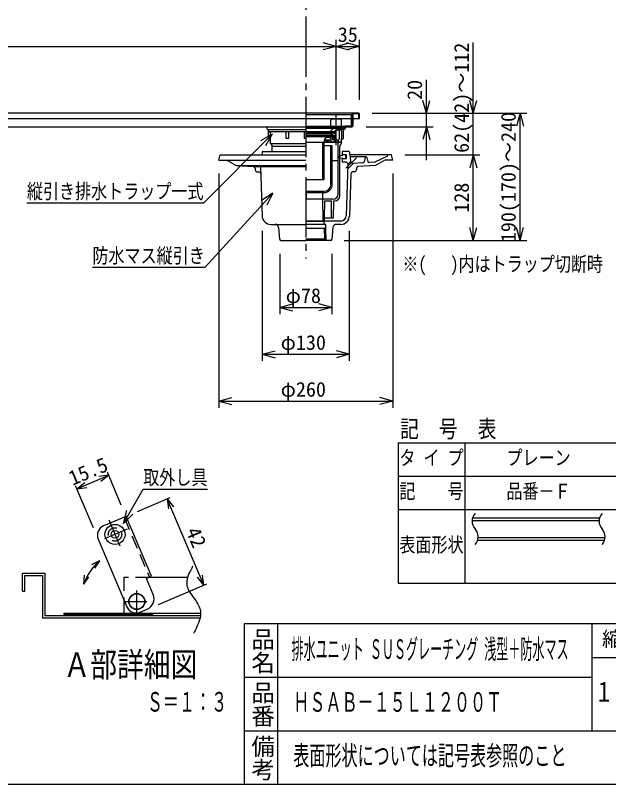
# Model space of a CAD drawing. Units: millimetres, scale not verified, with parts at other scales. Extents: x -1365 to 1365, y -930 to 870.
# Drawn here: x 23 to 910, y -930 to 219 of the extents above; entities that cross this region are included whole.
import ezdxf
from ezdxf.enums import TextEntityAlignment as Align

# ---------------------------------------------------------------- set-up
doc = ezdxf.new("R2010")
doc.units = ezdxf.units.MM
doc.header["$LTSCALE"] = 10
for name, pattern in [('CHAIN1', [8, 5, -1, 1, -1]), ('CHAIN2', [12, 9, -1, 1, -1]), ('DASHED2', [3, 2, -1])]:
    doc.linetypes.add(name, pattern=pattern)
for name, color, linetype in [('0-0_計極細', 2, 'Continuous'), ('0-1_計細線', 3, 'Continuous'), ('0-5_寸法線', 7, 'Continuous'), ('0-7_枠細線', 5, 'Continuous'), ('0-8_枠中線', 5, 'Continuous'), ('1-2_極細2', 2, 'Continuous'), ('1-3_細線2', 4, 'Continuous'), ('1-5_寸法2', 7, 'Continuous')]:
    doc.layers.add(name, color=color, linetype=linetype)
doc.styles.add('@ＭＳ ゴシック', font='')
doc.styles.add('ＭＳ ゴシック', font='')
doc.styles.get('@ＭＳ ゴシック').set_extended_font_data('@MS Gothic')
doc.styles.get('ＭＳ ゴシック').set_extended_font_data('MS Gothic')

msp = doc.modelspace()

# ---------------------------------------------------------------- linework, layer by layer
at = {"layer": '0-0_計極細', "linetype": 'CHAIN2'}
msp.add_line((457.61, 577.48), (457.61, -143.78), dxfattribs=at)
at = {"layer": '0-0_計極細', "linetype": 'DASHED2'}
msp.add_line((502.61, 25.23), (502.61, 70.28), dxfattribs=at)
at = {"layer": '0-0_計極細'}
for p, q in [((457.61, 50.93), (507.58, 50.93)), ((501.91, 48.43), (503.86, 48.43)), ((501.91, 45.43), (501.91, 48.43)), ((501.91, 36.13), (501.91, 46.68)), ((502.61, 35.43), (502.61, 46.68)), ((504.85, 48.43), (503.66, 48.43)), ((504.85, 47.73), (503.66, 47.73)), ((507.58, 50.93), (513.61, 51.93)), ((507.58, 50.22), (513.61, 51.22)), ((507.58, 34.91), (507.58, 50.23)), ((513.61, 49.52), (507.58, 48.72)), ((501.11, 44.03), (457.61, 44.03)), ((457.61, 43.83), (501.76, 43.83)), ((457.61, 42.83), (496.86, 42.83)), ((457.61, 40.53), (496.86, 40.53)), ((457.61, 39.53), (500.96, 39.53)), ((501.11, 39.43), (457.61, 39.43)), ((501.11, 37.93), (457.61, 37.93)), ((457.81, 45.93), (500.81, 45.93)), ((457.81, 44.93), (501.41, 44.93)), ((496.86, 40.53), (497.36, 41.03)), ((497.36, 40.03), (496.86, 40.53)), ((497.36, 43.83), (497.36, 43.33)), ((497.36, 42.33), (497.36, 41.03)), ((497.36, 40.03), (497.36, 39.53)), ((497.86, 33.53), (497.86, 37.93)), ((497.86, 37.43), (501.91, 37.43)), ((498.36, 33.53), (498.36, 37.43)), ((500.61, 31.43), (500.61, 37.43)), ((500.61, 36.13), (501.91, 36.13)), ((500.61, 35.43), (502.61, 35.43)), ((500.96, 42.33), (501.76, 43.83)), ((500.96, 42.33), (500.96, 39.53)), ((501.11, 44.03), (501.11, 44.93)), ((501.11, 37.93), (501.11, 39.43)), ((507.58, 34.91), (506.11, 33.43)), ((457.61, 23.19), (407.11, 23.19)), ((457.61, 29.72), (482.61, 29.72)), ((482.61, -25.27), (482.61, 29.72)), ((484.51, 29.72), (507.58, 29.72)), ((484.61, -25.27), (484.61, 30.9)), ((484.61, 30.52), (506.11, 30.52)), ((495.86, 24.52), (484.61, 24.52)), ((485.16, 33.43), (495.1, 33.43)), ((487.39, 31.73), (487.39, 33.43)), ((487.39, 31.73), (492.39, 31.73)), ((488.89, 31.73), (488.89, 33.43)), ((494.86, -33.48), (494.86, 23.52)), ((496.86, -33.48), (496.86, 23.52)), ((499.78, 31.43), (500.61, 31.43)), ((500.61, 33.43), (506.11, 33.43)), ((505.61, 3.44), (505.61, 29.72)), ((506.11, 30.52), (506.11, 33.43)), ((507.58, 29.72), (506.11, 30.52)), ((496.86, 2.45), (504.73, 2.45)), ((505.61, -47.48), (505.61, 3.44)), ((353.17, -4.91), (457.61, -4.91)), ((496.86, -33.48), (496.86, -6.48)), ((483.61, -26.27), (457.61, -26.27)), ((484.6, -25.4), (484.6, -25.4)), ((457.61, -43.48), (484.86, -43.48)), ((457.61, -45.48), (458.54, -45.48)), ((458.54, -45.48), (484.86, -45.48)), ((458.6, -54.98), (458.54, -45.49)), ((484.86, -45.48), (482.61, -45.48)), ((482.61, -55.48), (482.61, -45.48)), ((482.61, -55.48), (457.61, -55.48)), ((482.61, -55.58), (482.61, -55.48)), ((497.61, -55.48), (482.61, -55.48)), ((483.11, -87.98), (482.61, -55.48)), ((485.19, -82.98), (485.61, -57.98)), ((485.61, -57.98), (495.61, -57.98)), ((495.86, -82.98), (495.61, -57.98))]:
    msp.add_line(p, q, dxfattribs=at)
at = {"layer": '0-0_計極細', "linetype": 'CHAIN1'}
msp.add_line((517.34, -9.12), (532.87, 6.41), dxfattribs=at)
at = {"layer": '0-0_計極細'}
for points in [[(497.36, 42.33), (496.86, 42.83), (497.36, 43.33)], [(500.11, 32.53), (500.11, 33.53), (497.86, 33.53)]]:
    msp.add_lwpolyline(points, dxfattribs=at)
for centre, radius, start, end in [((503.66, 46.68), 1.75, 90, 180), ((503.66, 46.68), 1.05, 90, 180), ((504.85, 49.43), 1, 270, 356.64911), ((504.85, 49.43), 1.7, 270, 355.891), ((507.58, 49.18), 1.75, 90, 173.7163), ((507.58, 49.18), 1.05, 90, 172.98762), ((490.61, 30.9), 6, 55.16629, 180), ((501.41, 45.43), 0.5, 270, 360), ((495.86, 23.52), 1, 90, 180), ((495.86, 23.52), 1, 0, 90), ((498.11, 32.53), 2, 270, 360), ((504.61, 3.44), 1, 277.18076, 360), ((483.61, -25.27), 1, 180, 270), ((483.61, -25.27), 1, 270, 360), ((484.86, -33.48), 12, 270, 360), ((484.86, -33.48), 10, 270, 360), ((459.1, -54.98), 0.5, 180.39514, 270), ((497.61, -47.48), 8, 270, 360)]:
    msp.add_arc(centre, radius, start, end, dxfattribs=at)
at = {"layer": '0-1_計細線'}
for p, q in [((457.61, 71.12), (525.11, 71.12)), ((525.11, 71.12), (525.11, 54.02)), ((526.61, 72.02), (526.61, 54.02)), ((537.61, 65.02), (537.61, 72.02)), ((-658.39, 65.02), (457.61, 65.02)), ((457.61, 65.12), (525.11, 65.12)), ((536.61, 65.02), (537.61, 65.02)), ((-52.39, 53.02), (457.61, 53.02)), ((399.11, 52.52), (399.11, 50.52)), ((400.61, 49.02), (401.61, 49.02)), ((401.61, 49.02), (457.61, 49.02)), ((401.61, 35.52), (401.61, 49.02)), ((457.61, 54.02), (525.11, 54.02)), ((457.61, 51.93), (513.61, 51.93)), ((514.61, 49.02), (508.61, 49.02)), ((513.61, 35.52), (513.61, 51.93)), ((515.11, 52.52), (515.11, 50.52)), ((516.11, 52.52), (516.11, 50.52)), ((526.61, 54.02), (516.61, 54.02)), ((516.61, 53.02), (526.61, 53.02)), ((457.61, 45.52), (401.61, 45.52)), ((404.61, 35.52), (401.61, 35.52)), ((404.61, 27.52), (404.61, 45.52)), ((428.11, 35.52), (428.11, 45.52)), ((432.11, 35.52), (428.11, 35.52)), ((432.11, 35.52), (432.11, 45.52)), ((510.61, 27.52), (510.61, 35.52)), ((510.61, 35.52), (513.61, 35.52)), ((457.61, 27.52), (404.61, 27.52)), ((407.11, 16.02), (407.11, 23.19)), ((508.11, -49.98), (508.11, 23.19)), ((392.2, 15.13), (391.74, 11.02)), ((393.2, 16.02), (457.61, 16.02)), ((521.4, 16.02), (512.3, 16.02)), ((512.3, 11.02), (512.3, 16.02)), ((522.39, 15.13), (523.87, 1.78)), ((327.3, 3.02), (329.29, 11.02)), ((327.3, 3.02), (457.61, 3.02)), ((329.29, 11.02), (457.61, 11.02)), ((511.49, 9.86), (505.8, 8.72)), ((505.8, 7.32), (511.49, 6.18)), ((518.3, 11.02), (512.3, 11.02)), ((516.3, 10.83), (512.3, 10.83)), ((516.3, 5.23), (512.3, 5.23)), ((518.3, 5.02), (512.3, 5.02)), ((512.3, 0.02), (512.3, 5.02)), ((517.19, 0.02), (512.3, 0.02)), ((517.3, 6.23), (517.3, 9.83)), ((518.3, 5.02), (518.3, 11.02)), ((520.18, -2.74), (524.01, 1.09)), ((579.3, 11.02), (524.3, 11.02)), ((547.3, 8.02), (524.3, 8.02)), ((546.03, 6.88), (544.6, 0.6)), ((548.54, 6.86), (549.89, 1.11)), ((560.28, 0.04), (551.95, -0.43)), ((579.32, 9.04), (560.54, 0.12)), ((575.32, 3.02), (561.42, -4.91)), ((587.3, 3.02), (575.32, 3.02)), ((579.3, 9.02), (579.3, 11.02)), ((585.3, 11.02), (579.3, 11.02)), ((587.3, 3.02), (585.3, 11.02)), ((378.77, -6.34), (457.61, -6.34)), ((381.6, -9.24), (381.67, -11.42)), ((389.51, -6.34), (391.99, -80.41)), ((520.19, -3.08), (517.6, -80.25)), ((519.96, -10.04), (528.24, -1.76)), ((542.76, -0.95), (528.07, -1.77)), ((532.99, -9.24), (532.92, -11.42)), ((561.42, -4.91), (535.82, -6.34)), ((384.3, -14.3), (387.26, -14.66)), ((524.71, -17.54), (522.6, -80.41)), ((530.29, -14.3), (527.34, -14.66)), ((457.61, -87.98), (485.11, -87.98)), ((509.61, -87.98), (457.61, -87.98)), ((484.33, -87.98), (484.49, -92.98)), ((485.11, -87.98), (485.19, -82.98)), ((485.19, -82.98), (498.71, -82.98)), ((404.98, -92.98), (457.61, -92.98)), ((416.68, -97.56), (418.16, -115.15)), ((486.3, -92.98), (457.61, -92.98)), ((486.3, -98.98), (457.61, -98.98)), ((484.69, -98.98), (485.23, -114.98)), ((486.69, -98.98), (487.3, -116.98)), ((487.3, -97.98), (487.3, -93.98)), ((497.91, -97.56), (496.44, -115.15)), ((509.61, -92.98), (502.89, -92.98)), ((420.15, -116.98), (457.61, -116.98)), ((485.23, -114.98), (457.61, -114.98)), ((494.44, -116.98), (457.61, -116.98)), ((485.23, -114.99), (487.3, -116.98))]:
    msp.add_line(p, q, dxfattribs=at)
at = {"layer": '0-1_計細線', "linetype": 'DASHED2'}
for p, q in [((496.61, 65.01), (494.61, 63.01)), ((494.61, 53.01), (494.61, 63.01)), ((496.61, 65.01), (508.61, 65.01)), ((510.61, 63.01), (508.61, 65.01)), ((510.61, 53.01), (510.61, 63.01)), ((494.61, 47.01), (494.61, 33.01)), ((510.61, 47.01), (510.61, 33.01)), ((497.61, 30.01), (507.61, 30.01))]:
    msp.add_line(p, q, dxfattribs=at)
at = {"layer": '0-1_計細線'}
for points in [[(536.61, 73.02), (527.61, 73.02), (-657.39, 73.02)], [(527.61, 65.02), (536.61, 65.02), (536.61, 72.02), (527.61, 72.02), (527.61, 54.02)], [(514.61, 50.02), (508.61, 50.02), (508.61, 49.02)], [(457.61, 35.52), (455.61, 35.52), (455.61, 45.52)], [(339.28, 3.02), (353.17, -4.91), (378.77, -6.34)], [(498.71, -82.98), (499.11, -57.98), (500.11, -57.98)]]:
    msp.add_lwpolyline(points, dxfattribs=at)
at = {"layer": '0-1_計細線', "linetype": 'DASHED2'}
for points in [[(494.61, 53.01), (496.61, 51.01), (496.61, 49.01), (494.61, 47.01)], [(510.61, 53.01), (508.61, 51.01), (508.61, 49.01), (510.61, 47.01)]]:
    msp.add_lwpolyline(points, dxfattribs=at)
at = {"layer": '0-1_計細線'}
for centre, radius, start, end in [((527.61, 72.02), 1, 90, 180), ((536.61, 72.02), 1, 0, 90), ((398.61, 52.52), 0.5, 0, 90), ((400.61, 50.52), 1.5, 180, 270), ((514.61, 50.52), 1.5, 270, 360), ((514.61, 50.52), 0.5, 270, 360), ((516.61, 52.52), 1.5, 90, 180), ((516.61, 52.52), 0.5, 90, 180), ((526.61, 54.02), 1, 270, 360), ((402.11, 23.19), 5, 0, 60), ((513.11, 23.19), 5, 120, 180), ((393.2, 15.02), 1, 90, 173.65981), ((521.4, 15.02), 1, 6.34019, 90), ((511.3, 10.85), 1, 281.33475, 360), ((511.3, 5.2), 1, 0, 78.66525), ((516.3, 9.83), 1, 0, 90), ((516.3, 6.23), 1, 270, 360), ((517.19, -2.98), 3, 358.07878, 90), ((527.85, 2.22), 4, 186.34019, 273.20791), ((542.65, 1.05), 2, 273.20791, 347.09818), ((547.51, 6.52), 1.5, 98.1445, 160.17913), ((547.08, 6.52), 1.5, 13.20109, 81.8555), ((551.84, 1.57), 2, 193.20109, 273.20791), ((560.11, 1.02), 1, 270, 295.41929), ((378.6, -9.34), 3, 1.92122, 86.79209), ((384.67, -11.32), 3, 181.92122, 262.89591), ((529.92, -11.32), 3, 277.10409, 358.07878), ((535.99, -9.34), 3, 93.20791, 178.07878), ((386.88, -17.64), 3, 1.92122, 82.89591), ((527.71, -17.64), 3, 97.10409, 178.07878), ((500.11, -49.98), 8, 270, 360), ((404.98, -79.98), 13, 181.92122, 270), ((509.61, -79.98), 8, 270, 358.07878), ((509.61, -79.98), 13, 270, 358.07878), ((411.7, -97.98), 5, 4.79504, 90), ((486.3, -93.98), 1, 0, 90), ((486.3, -97.98), 1, 270, 360), ((502.89, -97.98), 5, 90, 175.20496), ((420.15, -114.98), 2, 184.79504, 270), ((494.44, -114.98), 2, 270, 355.20496)]:
    msp.add_arc(centre, radius, start, end, dxfattribs=at)
at = {"layer": '0-1_計細線', "linetype": 'DASHED2'}
for centre, start, end in [((497.61, 33.01), 180, 270), ((507.61, 33.01), 270, 360)]:
    msp.add_arc(centre, 3, start, end, dxfattribs=at)
at = {"layer": '0-5_寸法線'}
for p, q in [((-623.39, 173.02), (502.61, 173.02)), ((502.61, 173.02), (483.29, 178.2)), ((502.61, 173.02), (483.29, 167.84)), ((502.61, 93.02), (502.61, 183.02)), ((502.61, 173.02), (521.92, 178.2)), ((502.61, 173.02), (521.92, 167.84)), ((502.61, 173.02), (537.61, 173.02)), ((537.61, 173.02), (518.29, 178.2)), ((537.61, 173.02), (518.29, 167.84)), ((537.61, 93.02), (537.61, 183.02)), ((707.61, 11.02), (707.61, 178.95)), ((637.61, 3.02), (637.61, 123.02)), ((637.61, 73.02), (632.43, 92.34)), ((637.61, 73.02), (642.78, 92.34)), ((707.61, 73.02), (702.43, 92.34)), ((707.61, 73.02), (712.78, 92.34)), ((556.61, 73.02), (787.61, 73.02)), ((557.61, 73.02), (717.61, 73.02)), ((557.61, 73.02), (647.61, 73.02)), ((777.61, 73.02), (772.43, 53.7)), ((777.61, 73.02), (782.78, 53.7)), ((777.61, -116.98), (777.61, 73.02)), ((547.61, 53.02), (647.61, 53.02)), ((637.61, 53.02), (632.43, 33.7)), ((637.61, 53.02), (642.78, 33.7)), ((406.84, 41.93), (389.55, 31.87)), ((406.84, 41.93), (396.89, 24.58)), ((605.3, 11.02), (717.61, 11.02)), ((707.61, 11.02), (702.43, -8.3)), ((707.61, 11.02), (712.78, -8.3)), ((707.61, -116.98), (707.61, 11.02)), ((327.3, -16.98), (327.3, -366.98)), ((587.3, -16.98), (587.3, -366.98)), ((408.12, -46.28), (391.24, -57.02)), ((408.12, -46.28), (398.87, -64.02)), ((392.3, -102.81), (392.3, -296.98)), ((522.3, -102.81), (522.3, -296.98)), ((707.61, -116.98), (702.43, -97.66)), ((707.61, -116.98), (712.78, -97.66)), ((777.61, -116.98), (772.43, -97.66)), ((777.61, -116.98), (782.78, -97.66)), ((514.44, -116.98), (787.61, -116.98)), ((514.44, -116.98), (717.61, -116.98)), ((418.3, -136.99), (418.3, -226.98)), ((496.3, -136.99), (496.3, -226.98)), ((418.3, -216.98), (437.62, -211.8)), ((418.3, -216.98), (437.62, -222.16)), ((418.3, -216.98), (496.3, -216.98)), ((496.3, -216.98), (476.98, -211.8)), ((496.3, -216.98), (476.98, -222.16)), ((392.3, -286.98), (411.62, -281.8)), ((392.3, -286.98), (411.62, -292.16)), ((392.3, -286.98), (522.3, -286.98)), ((522.3, -286.98), (502.98, -281.8)), ((522.3, -286.98), (502.98, -292.16)), ((327.3, -356.98), (346.62, -351.8)), ((587.3, -356.98), (567.98, -351.8)), ((327.3, -356.98), (346.62, -362.16)), ((327.3, -356.98), (587.3, -356.98)), ((587.3, -356.98), (567.98, -362.16))]:
    msp.add_line(p, q, dxfattribs=at)
for points in [[(406.84, 41.93), (304.53, -61.08), (40.53, -61.08)], [(408.12, -46.28), (306.38, -157.18), (138.38, -157.18)]]:
    msp.add_lwpolyline(points, dxfattribs=at)
at = {"layer": '0-7_枠細線'}
for p, q in [((595.17, -419.16), (1135.17, -419.16)), ((595.17, -419.16), (595.17, -629.16)), ((695.17, -419.16), (695.17, -629.16)), ((595.17, -469.16), (1135.17, -469.16)), ((595.17, -519.16), (1135.17, -519.16)), ((705.82, -535.32), (895.58, -535.32)), ((706.55, -531.32), (896.31, -531.32)), ((714.75, -560.66), (904.51, -560.66)), ((714.02, -564.66), (903.78, -564.66)), ((595.17, -629.16), (1135.17, -629.16)), ((415, -690), (415, -930)), ((885, -690), (885, -850)), ((885, -740), (1005, -740)), ((885, -770), (365, -770)), ((1005, -850), (365, -850))]:
    msp.add_line(p, q, dxfattribs=at)
for centre, start, end in [((722.97, -536.4), 137.56163, 222.43837), ((912.73, -536.4), 137.56163, 222.43837), ((697.61, -559.58), 317.56163, 42.43837), ((887.37, -559.58), 317.56163, 42.43837)]:
    msp.add_arc(centre, 17.18, start, end, dxfattribs=at)
at = {"layer": '0-8_枠中線'}
msp.add_lwpolyline([(-1365, -930), (-1365, 870), (1365, 870), (1365, -930)], close=True, dxfattribs=at)
msp.add_lwpolyline([(1365, -690), (365, -690), (365, -930)], dxfattribs=at)
at = {"layer": '1-2_極細2'}
for p, q in [((184.71, -539.92), (188.16, -527.04)), ((184.71, -539.92), (194.13, -530.49)), ((33.93, -614.22), (67.26, -614.22)), ((33.93, -640.88), (33.93, -614.22)), ((37.26, -617.55), (63.93, -617.55)), ((67.26, -614.22), (67.26, -677.55)), ((280.74, -620.55), (222.6, -620.55)), ((67.26, -677.55), (299.22, -677.55)), ((95.55, -673.88), (95.55, -675.88)), ((95.55, -673.88), (185.6, -673.88)), ((95.55, -675.88), (228.89, -675.88)), ((228.89, -675.88), (228.89, -673.88))]:
    msp.add_line(p, q, dxfattribs=at)
at = {"layer": '1-2_極細2', "linetype": 'CHAIN1'}
for p, q in [((162.85, -534.14), (179.37, -573.08)), ((190.58, -548.32), (156.25, -562.89)), ((204.77, -673.03), (204.77, -640.19)), ((187.9, -656.37), (219.83, -656.37))]:
    msp.add_line(p, q, dxfattribs=at)
at = {"layer": '1-2_極細2', "linetype": 'DASHED2'}
for p, q in [((185.73, -530.46), (223.76, -620.06)), ((185.6, -620.55), (185.6, -653.75)), ((222.6, -620.55), (185.6, -620.55))]:
    msp.add_line(p, q, dxfattribs=at)
at = {"layer": '1-2_極細2'}
for points in [[(288.68, -603.42), (288.56, -603.63), (288.2, -604.26), (287.62, -605.3), (286.83, -606.71), (285.87, -608.45), (284.78, -610.49), (283.64, -612.76), (282.51, -615.2), (281.47, -617.75), (280.58, -620.35), (279.91, -622.91), (279.48, -625.37), (279.29, -627.67), (279.31, -629.73), (279.49, -631.51), (279.74, -632.95), (280, -634), (280.18, -634.65), (280.25, -634.87), (280.32, -635.09), (280.54, -635.74), (280.95, -636.8), (281.6, -638.25), (282.52, -640.05), (283.73, -642.15), (285.24, -644.51), (286.99, -647.05), (288.89, -649.72), (290.85, -652.44), (292.75, -655.14), (294.48, -657.75), (295.96, -660.19), (297.15, -662.39), (298.04, -664.29), (298.66, -665.84), (299.05, -666.98), (299.26, -667.67), (299.33, -667.91), (299.39, -668.14)], [(33.93, -640.88), (37.26, -640.88), (37.26, -617.55)], [(63.93, -617.55), (63.93, -680.88), (299.22, -680.88)], [(185.6, -653.75), (185.6, -673.88), (300.14, -673.88)], [(299.39, -668.14), (299.56, -668.84), (299.79, -669.99), (300.01, -671.56), (300.14, -673.51), (300.1, -675.8), (299.85, -678.36), (299.33, -681.12), (298.57, -684.02), (297.59, -686.98), (296.44, -689.9), (295.21, -692.71), (293.98, -695.33), (292.81, -697.69), (291.77, -699.71), (290.92, -701.35), (290.3, -702.55), (289.91, -703.28), (289.78, -703.53)]]:
    msp.add_lwpolyline(points, dxfattribs=at)
at = {"layer": '1-2_極細2', "linetype": 'DASHED2'}
msp.add_circle((172.18, -556.13), 10, dxfattribs=at)
at = {"layer": '1-2_極細2'}
msp.add_circle((204.77, -656.37), 11.5, dxfattribs=at)
at = {"layer": '1-3_細線2'}
for p, q in [((188.8, -529.16), (155.04, -543.49)), ((226.83, -618.76), (188.8, -529.16)), ((147.1, -563.16), (190.08, -664.41)), ((219.16, -622.01), (226.83, -618.76)), ((229.32, -645.95), (219.16, -622.01)), ((209.75, -672.36), (220.49, -667.8))]:
    msp.add_line(p, q, dxfattribs=at)
for centre, radius in [((172.18, -556.13), 15), ((172.18, -556.13), 5.83), ((204.77, -656.37), 12)]:
    msp.add_circle(centre, radius, dxfattribs=at)
for centre, radius, start, end in [((160.91, -557.3), 15, 113, 203), ((213.97, -652.46), 16.67, 293, 23), ((203.89, -658.55), 15, 203, 293)]:
    msp.add_arc(centre, radius, start, end, dxfattribs=at)
at = {"layer": '1-5_寸法2'}
for p, q in [((115.19, -487.98), (162.75, -467.79)), ((162.75, -467.79), (147.89, -469.88)), ((162.75, -467.79), (150.93, -477.03)), ((181.63, -512.28), (160.79, -463.19)), ((115.19, -487.98), (127.01, -478.75)), ((139.93, -546.28), (113.23, -483.38)), ((115.19, -487.98), (130.04, -485.89)), ((205.67, -522), (254.77, -501.16)), ((250.16, -503.11), (259.4, -514.93)), ((250.16, -503.11), (252.25, -517.97)), ((304.87, -631.98), (250.16, -503.11)), ((184.71, -539.92), (189.88, -520.6)), ((184.71, -539.92), (198.85, -525.78)), ((149.04, -595.72), (137.07, -601.59)), ((149.04, -595.72), (141.61, -606.79)), ((125.42, -630.29), (126.53, -617.01)), ((125.42, -630.29), (133.03, -619.34)), ((304.87, -631.98), (295.63, -620.16)), ((304.87, -631.98), (302.78, -617.13)), ((237.36, -660.64), (309.47, -630.03))]:
    msp.add_line(p, q, dxfattribs=at)
msp.add_lwpolyline([(184.71, -539.92), (214.37, -488.54), (310.37, -488.54)], dxfattribs=at)
msp.add_arc((203.89, -658.55), 83.4, 131.11509, 160.19528, dxfattribs=at)

# ---------------------------------------------------------------- texts
at = {"layer": '0-5_寸法線', "style": 'ＭＳ ゴシック'}
for s, p in [('35', (505.11, 173.02)), ('φ78', (427.3, -216.98)), ('φ130', (419.8, -286.98)), ('φ260', (419.8, -356.98))]:
    msp.add_text(s, height=21.99, dxfattribs=at).set_placement(p, align=Align.BOTTOM_LEFT)
for s, p in [('62(42)～112', (707.61, 13.95)), ('20', (637.61, 93.04)), ('190(170)～240', (777.61, -119.48)), ('128', (707.61, -75.48))]:
    msp.add_text(s, height=21.99, rotation=90, dxfattribs=at).set_placement(p, align=Align.BOTTOM_LEFT)
at = {"layer": '0-5_寸法線', "style": 'ＭＳ ゴシック', "width": 0.8}
for s, p in [('縦引き排水トラップ一式', (40.53, -61.08)), ('防水マス縦引き', (138.38, -157.18)), ('※(\u3000 )内はトラップ切断時', (601.61, -169.7))]:
    msp.add_text(s, height=21.99, dxfattribs=at).set_placement(p, align=Align.BOTTOM_LEFT)
at = {"layer": '0-7_枠細線', "style": 'ＭＳ ゴシック'}
for s, height, width, p in [('タ イ プ', 21.99, 0.8, (597.17, -459.16)), ('プレーン', 21.99, 0.8, (757.17, -459.16)), ('記\u3000\u3000号', 21.99, 0.8, (597.17, -509.16)), ('品番－Ｆ', 21.99, 0.8, (757.17, -509.16)), ('表面形状', 21.99, 0.8, (597.17, -589.16)), ('排水ユニット ＳＵＳグレーチング 浅型＋防水マス', 29.33, 0.45, (436, -750.94)), ('Ａ部詳細図', 36.66, 0.8, (95.23, -779.96)), ('１：１０', 29.33, 0.7, (889, -815)), ('Ｓ＝１：３', 29.33, 0.6, (219.84, -829.75)), ('ＨＳＡＢ－１５Ｌ１２００Ｔ', 29.33, 0.6, (438.69, -830)), ('表面形状については記号表参照のこと', 29.33, 0.6, (438.69, -910))]:
    msp.add_text(s, height=height, dxfattribs=dict(at, width=width)).set_placement(p, align=Align.BOTTOM_LEFT)
at = {"layer": '0-7_枠細線', "style": '@ＭＳ ゴシック'}
for s, p in [('品名', (372.5, -695)), ('品番', (372.5, -775)), ('備考', (372.5, -855))]:
    msp.add_text(s, height=25.66, rotation=270, dxfattribs=at).set_placement(p, align=Align.BOTTOM_LEFT)
at = {"layer": '0-7_枠細線', "style": 'ＭＳ ゴシック'}
msp.add_text('縮\u3000尺', height=21.99, dxfattribs=at).set_placement((900, -730), align=Align.BOTTOM_LEFT)
at = {"layer": '0-7_枠細線', "insert": (598.28, -414.16), "char_height": 25.66, "attachment_point": 7, "style": 'ＭＳ ゴシック'}
msp.add_mtext('\\T2.07;\\W0.8;記号表', dxfattribs=at)
at = {"layer": '1-5_寸法2', "style": 'ＭＳ ゴシック'}
for s, rotation, p in [('15.5', 23, (111.35, -489.61)), ('42', 293, (271.65, -553.74))]:
    msp.add_text(s, height=21.99, rotation=rotation, dxfattribs=at).set_placement(p, align=Align.BOTTOM_LEFT)
at = {"layer": '1-5_寸法2', "style": 'ＭＳ ゴシック', "width": 0.8}
msp.add_text('取外し具', height=21.99, dxfattribs=at).set_placement((214.37, -488.54), align=Align.BOTTOM_LEFT)

doc.saveas('drawing.dxf')
